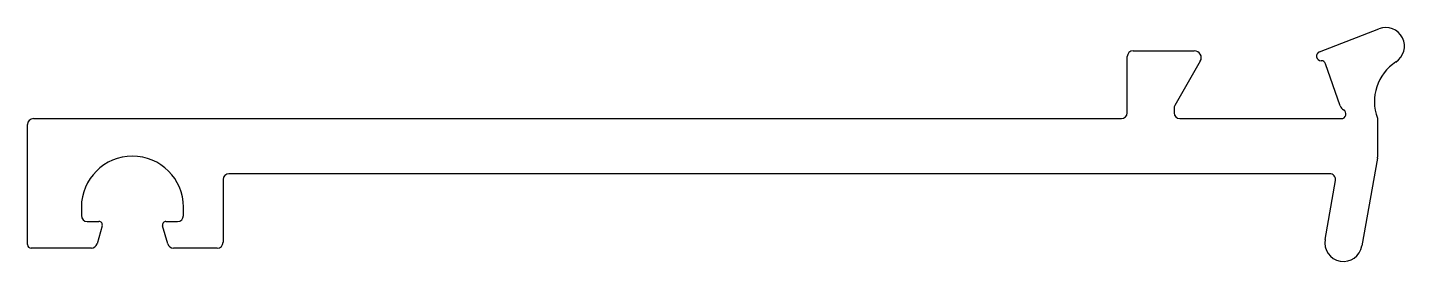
# Model space of a CAD drawing. Extents: x -26.1 to 32.7, y 0.7 to 10.7.
import ezdxf

# ---------------------------------------------------------------- set-up
doc = ezdxf.new("R2010")
doc.units = 0
doc.layers.add('CLIP', color=4, linetype='CONTINUOUS')

msp = doc.modelspace()

# ---------------------------------------------------------------- linework, layer by layer
at = {"layer": 'CLIP', "color": 7}
for p, q in [((29.067, 9.697), (31.604, 10.676)), ((20.852, 7.086), (20.852, 9.486)), ((21.102, 9.736), (23.714, 9.736)), ((23.974, 9.286), (22.886, 7.401)), ((29.946, 7.378), (29.326, 9.175)), ((22.852, 7.276), (22.852, 7.086)), ((-26.11, 1.454), (-26.11, 6.586)), ((-25.86, 6.836), (20.602, 6.836)), ((23.102, 6.836), (29.992, 6.836)), ((31.541, 6.862), (31.541, 5.186)), ((31.537, 5.142), (30.877, 1.397)), ((-17.758, 4.236), (-17.758, 1.554)), ((29.499, 4.486), (-17.508, 4.486)), ((29.301, 1.675), (29.745, 4.192)), ((-23.81, 3.056), (-23.81, 2.694)), ((-19.452, 2.694), (-19.452, 3.056)), ((-23.56, 2.444), (-23.064, 2.444)), ((-20.198, 2.444), (-19.702, 2.444)), ((-22.919, 2.253), (-23.142, 1.485)), ((-20.12, 1.485), (-20.342, 2.253)), ((-23.382, 1.304), (-25.96, 1.304)), ((-18.008, 1.304), (-19.88, 1.304))]:
    msp.add_line(p, q, dxfattribs=at)
for centre, radius, start, end in [((31.892, 9.929), 0.8, 302.80616, 111.0985), ((21.102, 9.486), 0.25, 90, 180), ((23.714, 9.436), 0.3, 330, 90), ((29.139, 9.51), 0.2, 111.0985, 269.67149), ((29.137, 9.11), 0.2, 19.04508, 89.67149), ((33.409, 7.576), 2, 122.80616, 200.89493), ((20.602, 7.086), 0.25, 270, 0), ((23.102, 7.276), 0.25, 150, 180), ((23.102, 7.086), 0.25, 180, 270), ((30.23, 7.475), 0.3, 199.04508, 241.60102), ((29.992, 7.036), 0.2, 270, 61.60102), ((-25.86, 6.586), 0.25, 90, 180), ((-21.631, 3.056), 2.179, 360, 180), ((31.291, 5.186), 0.25, 350, 0), ((-17.508, 4.236), 0.25, 90, 180), ((29.499, 4.236), 0.25, 350, 90), ((-23.56, 2.694), 0.25, 180, 270), ((-23.064, 2.294), 0.15, 343.85566, 90), ((-20.198, 2.294), 0.15, 90, 196.14434), ((-19.702, 2.694), 0.25, 270, 0), ((-25.96, 1.454), 0.15, 180, 270), ((-23.382, 1.554), 0.25, 270, 343.85566), ((-19.88, 1.554), 0.25, 196.14434, 270), ((-18.008, 1.554), 0.25, 270, 360), ((30.089, 1.536), 0.8, 170, 350)]:
    msp.add_arc(centre, radius, start, end, dxfattribs=at)

doc.saveas('drawing.dxf')
